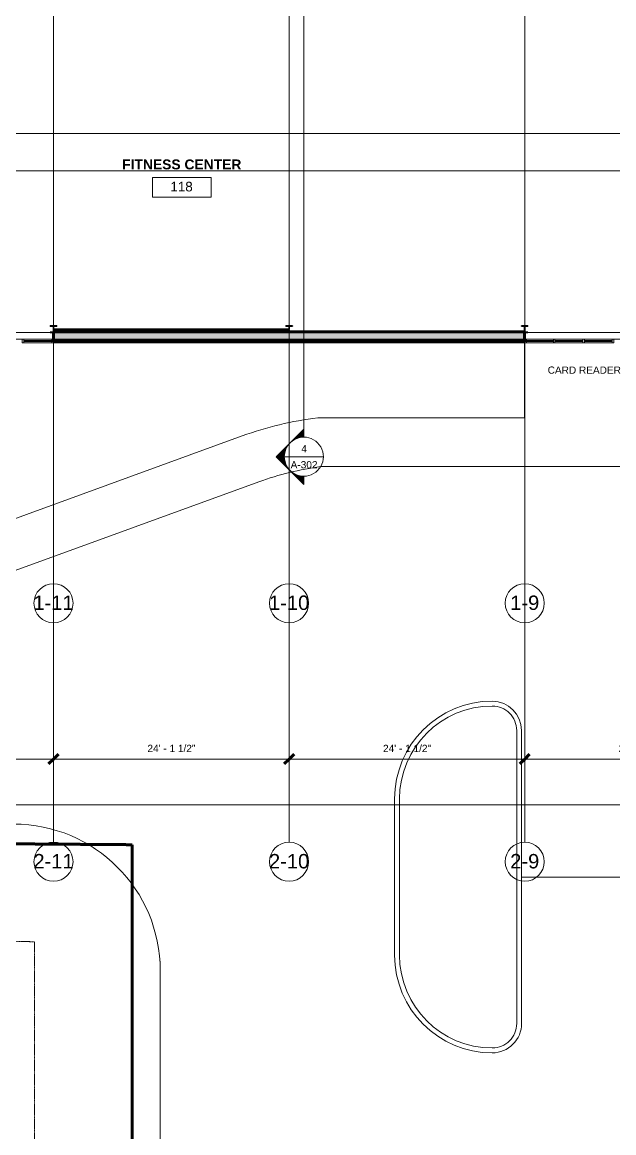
# Model space of a CAD drawing. Header units: inches. Extents: x 15537 to 31673, y -30778 to -16067.
# Drawn here: x 23337 to 24064, y -23770 to -22406 of the extents above; entities that cross this region are included whole.
import ezdxf

# ---------------------------------------------------------------- set-up
doc = ezdxf.new("R2010")
doc.units = ezdxf.units.IN
doc.header["$MEASUREMENT"] = 0
for name, pattern in [('Center 1_4_', [0.53125, 0.25, -0.09375, 0.09375, -0.09375]), ('Grid Line 1_2_', [0.875, 0.5, -0.125, 0.125, -0.125]), ('Hidden', [0.28125, 0.1875, -0.09375])]:
    doc.linetypes.add(name, pattern=pattern)
for name, color, linetype, lineweight in [('A-ANNO-DIMS', 211, 'Continuous', 9), ('A-ANNO-DIMS-96', 211, 'Continuous', 9), ('A-AREA-IDEN', 2, 'Continuous', 9), ('A-GLAZ-CURT', 52, 'Continuous', 9), ('A-GLAZ-CWMG', 51, 'Continuous', 9), ('A-PROP-SBCK', 71, 'Hidden', 50), ('A-WALL', 113, 'Continuous', 13), ('A-WALL-PATT', 111, 'Continuous', 50), ('Conc', 7, 'Continuous', 9), ('EOP-PR', 4, 'Continuous', 9), ('G-ANNO-SYMB', 111, 'Continuous', 9), ('G-ANNO-TEXT', 231, 'Continuous', 9), ('L-SITE-WALL', 31, 'Continuous', 13), ('PAINT', 190, 'Continuous', 9), ('PROP', 3, 'Center 1_4_', 9), ('S-BEAM', 12, 'Continuous', 9), ('S-COLS', 52, 'Continuous', 9), ('S-GRID', 1, 'Continuous', 9), ('S-GRID-IDEN', 1, 'Continuous', 9)]:
    doc.layers.add(name, color=color, linetype=linetype, lineweight=lineweight)
doc.styles.add('Arial', font='arial.ttf', dxfattribs={"height": 17.703593})
doc.styles.add('Arial_1', font='arial.ttf', dxfattribs={"height": 8.851796})
doc.styles.add('Arial_2', font='arial.ttf', dxfattribs={"height": 11.802395})
doc.styles.add('Arial_B_1', font='arialbd.ttf', dxfattribs={"height": 12.177074})
doc.dimstyles.new('Linear_-_3_32__Arial_1', dxfattribs={"dimscale": 12, "dimtxt": 9, "dimasz": 1, "dimexe": 0.75, "dimexo": 0.5, "dimgap": 0.5, "dimtad": 1, "dimrnd": 0.25, "dimzin": 1, "dimdsep": 46, "dimlunit": 4, "dimtxsty": 'Arial_1', "dimblk1": 'OBLIQUE', "dimblk2": 'OBLIQUE', "dimsah": 1, "dimcen": 0.09, "dimdle": 0.75, "dimazin": 0, "dimtfac": 1, "dimtdec": 4, "dimtix": 1, "dimtmove": 0, "dimatfit": 3, "dimfxl": 0, "dimtvp": 1, "dimfrac": 2, "dimtolj": 1, "dimtzin": 0, "dimarcsym": 0})

# ---------------------------------------------------------------- blocks, each defined once
blk = doc.blocks.new('W-Wide Flange-C_- Enlarged1')
at = {"layer": 'S-COLS'}
h = blk.add_hatch(dxfattribs=at)
h.set_pattern_fill('FP_2', color=256, style=0, pattern_type=2)
h.set_pattern_definition([(225, (23375.39, -22783.178), (9.503515, -9.503515), []), (225, (23375.39, -22797.578), (9.503515, -9.503515), [])])
h.paths.add_polyline_path([(-4, 4.1), (-4, 3.7), (-0.8, 3.7), (-0.3, 3.5), (-0.1, 3), (-0.1, 0.7), (0.1, 0.7), (0.1, 0.7), (0.1, 3), (0.3, 3.5), (0.8, 3.7), (4, 3.7), (4, 4.1)], flags=0)
h.paths.add_polyline_path([(0.1, -0.2), (0, -0.3), (-0.1, -0.3), (-0.1, -3), (-0.3, -3.5), (-0.8, -3.7), (-4, -3.7), (-4, -4.1), (4, -4.1), (4, -3.7), (0.8, -3.7), (0.3, -3.5), (0.1, -3), (0.1, -0.2)], flags=0)
at = {"layer": 'S-COLS', "lineweight": 30}
for p, q in [((4, 4.1), (-4, 4.1)), ((-4, 4.1), (-4, 3.7)), ((-4, 3.7), (-0.8, 3.7)), ((-0.1, 3), (-0.1, 0.7)), ((0.1, 0.6), (0.1, 3)), ((0.8, 3.7), (4, 3.7)), ((4, 3.7), (4, 4.1)), ((-0.8, -3.7), (-4, -3.7)), ((-4, -3.7), (-4, -4.1)), ((-4, -4.1), (4, -4.1)), ((-0.1, -0.3), (-0.1, -3)), ((0.1, -3), (0.1, -0.2)), ((4, -3.7), (0.8, -3.7)), ((4, -4.1), (4, -3.7))]:
    blk.add_line(p, q, dxfattribs=at)
for centre, start, end in [((-0.8, 3), 0, 90), ((0.8, 3), 90, 180), ((-0.8, -3), 270, 0), ((0.8, -3), 180, 270)]:
    blk.add_arc(centre, 0.691, start, end, dxfattribs=at)
blk = doc.blocks.new('W-Wide Flange-C_- Enlarged2')
at = {"layer": 'S-COLS'}
h = blk.add_hatch(dxfattribs=at)
h.set_pattern_fill('FP_3', color=256, style=0, pattern_type=2)
h.set_pattern_definition([(225, (23664.89, -22783.178), (9.503515, -9.503515), []), (225, (23664.89, -22797.578), (9.503515, -9.503515), [])])
h.paths.add_polyline_path([(4, 4.1), (-4, 4.1), (-4, 3.7), (-0.8, 3.7), (-0.3, 3.5), (-0.1, 3), (-0.1, 0.7), (0, 0.7), (0.1, 0.7), (0.1, 3), (0.3, 3.5), (0.8, 3.7), (4, 3.7)], flags=0)
h.paths.add_polyline_path([(-0.1, -0.2), (-0.1, -3), (-0.3, -3.5), (-0.8, -3.7), (-4, -3.7), (-4, -4.1), (4, -4.1), (4, -3.7), (0.8, -3.7), (0.3, -3.5), (0.1, -3), (0.1, -0.3), (-0.1, -0.2)], flags=0)
at = {"layer": 'S-COLS', "lineweight": 30}
for p, q in [((4, 4.1), (-4, 4.1)), ((-4, 4.1), (-4, 3.7)), ((-4, 3.7), (-0.8, 3.7)), ((-0.1, 3), (-0.1, 0.6)), ((0.1, 0.7), (0.1, 3)), ((0.8, 3.7), (4, 3.7)), ((4, 3.7), (4, 4.1)), ((-0.8, -3.7), (-4, -3.7)), ((-4, -3.7), (-4, -4.1)), ((-4, -4.1), (4, -4.1)), ((-0.1, -0.2), (-0.1, -3)), ((0.1, -3), (0.1, -0.3)), ((4, -3.7), (0.8, -3.7)), ((4, -4.1), (4, -3.7))]:
    blk.add_line(p, q, dxfattribs=at)
for centre, start, end in [((-0.8, 3), 0, 90), ((0.8, 3), 90, 180), ((-0.8, -3), 270, 0), ((0.8, -3), 180, 270)]:
    blk.add_arc(centre, 0.691, start, end, dxfattribs=at)
blk = doc.blocks.new('W-Wide Flange-C_- Enlarged3')
at = {"layer": 'S-COLS'}
h = blk.add_hatch(dxfattribs=at)
h.set_pattern_fill('FP_4', color=256, style=0, pattern_type=2)
h.set_pattern_definition([(225, (23954.39, -22783.178), (9.503515, -9.503515), []), (225, (23954.39, -22797.578), (9.503515, -9.503515), [])])
h.paths.add_polyline_path([(-4, 4.1), (-4, 3.7), (-0.8, 3.7), (-0.3, 3.5), (-0.1, 3), (-0.1, -3), (-0.3, -3.5), (-0.8, -3.7), (-4, -3.7), (-4, -4.1), (4, -4.1), (4, -3.7), (0.8, -3.7), (0.3, -3.5), (0.1, -3), (0.1, 3), (0.3, 3.5), (0.8, 3.7), (4, 3.7), (4, 4.1), (2.3, 4.1)], flags=0)
at = {"layer": 'S-COLS', "lineweight": 30}
for p, q in [((4, 4.1), (-4, 4.1)), ((-4, 4.1), (-4, 3.7)), ((-4, 3.7), (-0.8, 3.7)), ((-0.1, 3), (-0.1, -3)), ((0.1, -3), (0.1, 3)), ((0.8, 3.7), (4, 3.7)), ((4, 3.7), (4, 4.1)), ((-0.8, -3.7), (-4, -3.7)), ((-4, -3.7), (-4, -4.1)), ((-4, -4.1), (4, -4.1)), ((4, -3.7), (0.8, -3.7)), ((4, -4.1), (4, -3.7))]:
    blk.add_line(p, q, dxfattribs=at)
for centre, start, end in [((-0.8, 3), 0, 90), ((0.8, 3), 90, 180), ((-0.8, -3), 270, 0), ((0.8, -3), 180, 270)]:
    blk.add_arc(centre, 0.691, start, end, dxfattribs=at)
blk = doc.blocks.new('Rectangular Mul_- Enlarged6')
at = {"layer": 'A-GLAZ-CWMG', "lineweight": 20}
for p, q in [((-2, 3), (0, 3)), ((-2, -1.5), (-2, 3)), ((0, 3), (0, -1.5)), ((0, -1.5), (-2, -1.5))]:
    blk.add_line(p, q, dxfattribs=at)
blk = doc.blocks.new('System Panel - _- Enlarged1')
at = {"layer": 'A-GLAZ-CURT', "lineweight": 13}
for p, q in [((17.09375, -0.25), (-17.09375, -0.25)), ((-17.09375, -0.25), (-17.09375, -1.25)), ((-17.09375, -1.25), (17.09375, -1.25)), ((17.09375, -1.25), (17.09375, -0.25))]:
    blk.add_line(p, q, dxfattribs=at)
at = {"layer": 'A-GLAZ-CURT'}
for p, q in [((-17.09375, -1.25), (-17.09375, -0.25)), ((17.09375, -0.25), (-17.09375, -0.25)), ((-17.09375, -1.25), (17.09375, -1.25)), ((17.09375, -0.25), (17.09375, -1.25))]:
    blk.add_line(p, q, dxfattribs=at)
blk = doc.blocks.new('Rectangular Mul_- Enlarged18')
at = {"layer": 'A-GLAZ-CWMG'}
for p, q in [((26281.5, -22795.4), (26281.5, -22761.2)), ((26286, -22795.4), (26286, -22761.2))]:
    blk.add_line(p, q, dxfattribs=at)
blk = doc.blocks.new('Rectangular Mul_- Enlarged8')
at = {"layer": 'A-GLAZ-CWMG', "lineweight": 20}
for p, q in [((-1, 3), (1, 3)), ((-1, -1.5), (-1, 3)), ((1, 3), (1, -1.5)), ((1, -1.5), (-1, -1.5))]:
    blk.add_line(p, q, dxfattribs=at)
blk = doc.blocks.new('System Panel - _- Enlarged5')
at = {"layer": 'A-GLAZ-CURT', "lineweight": 13}
for p, q in [((16.53125, -0.25), (-16.53125, -0.25)), ((-16.53125, -0.25), (-16.53125, -1.25)), ((-16.53125, -1.25), (16.53125, -1.25)), ((16.53125, -1.25), (16.53125, -0.25))]:
    blk.add_line(p, q, dxfattribs=at)
at = {"layer": 'A-GLAZ-CURT'}
for p, q in [((-16.53125, -1.25), (-16.53125, -0.25)), ((16.53125, -0.25), (-16.53125, -0.25)), ((-16.53125, -1.25), (16.53125, -1.25)), ((16.53125, -0.25), (16.53125, -1.25))]:
    blk.add_line(p, q, dxfattribs=at)
blk = doc.blocks.new('Rectangular Mul_- Enlarged43')
at = {"layer": 'A-GLAZ-CWMG'}
for p, q in [((23956.5, -22795.4), (23989.6, -22795.4)), ((23956.5, -22799.9), (23989.6, -22799.9))]:
    blk.add_line(p, q, dxfattribs=at)
blk = doc.blocks.new('Rectangular Mul_- Enlarged27')
at = {"layer": 'A-GLAZ-CWMG', "lineweight": 20}
for p, q in [((-2, 1.5), (0, 1.5)), ((-2, -3), (-2, 1.5)), ((0, 1.5), (0, -3)), ((0, -3), (-2, -3))]:
    blk.add_line(p, q, dxfattribs=at)
blk = doc.blocks.new('Rectangular Mul_- Enlarged14')
at = {"layer": 'A-GLAZ-CWMG', "lineweight": 20}
for p, q in [((0, 1.5), (-2, 1.5)), ((-2, 1.5), (-2, -3)), ((0, -3), (0, 1.5)), ((-2, -3), (0, -3))]:
    blk.add_line(p, q, dxfattribs=at)
blk = doc.blocks.new('System Panel - _- Enlarged3')
at = {"layer": 'A-GLAZ-CURT', "lineweight": 13}
for p, q in [((17.09375, 1.25), (-17.09375, 1.25)), ((-17.09375, 1.25), (-17.09375, 0.25)), ((-17.09375, 0.25), (17.09375, 0.25)), ((17.09375, 0.25), (17.09375, 1.25))]:
    blk.add_line(p, q, dxfattribs=at)
at = {"layer": 'A-GLAZ-CURT'}
for p, q in [((-17.09375, 0.25), (-17.09375, 1.25)), ((17.09375, 1.25), (-17.09375, 1.25)), ((-17.09375, 0.25), (17.09375, 0.25)), ((17.09375, 1.25), (17.09375, 0.25))]:
    blk.add_line(p, q, dxfattribs=at)
blk = doc.blocks.new('Rectangular Mul_- Enlarged46')
at = {"layer": 'A-GLAZ-CWMG'}
for p, q in [((25834, -22795.4), (25799.8, -22795.4)), ((25834, -22799.9), (25799.8, -22799.9))]:
    blk.add_line(p, q, dxfattribs=at)
blk = doc.blocks.new('Girt_C - 8_D-12_- Enlarged6')
at = {"layer": 'S-BEAM'}
for p, q in [((23081.9, -22787.3), (22949.8, -22787.3)), ((22949.8, -22787.5), (22949.8, -22787.3)), ((22949.8, -22795.1), (22949.8, -22787.5)), ((23371.4, -22787.3), (23089.9, -22787.3)), ((22949.8, -22795.3), (22949.8, -22795.1)), ((22949.8, -22795.3), (23375.5, -22795.3))]:
    blk.add_line(p, q, dxfattribs=at)
blk = doc.blocks.new('Round Bar - 1_-_- Enlarged8')
at = {"layer": 'S-BEAM'}
for p, q in [((24678.9, -22782.9), (24533.3, -22782.9)), ((24533.3, -22783.9), (24678.9, -22783.9))]:
    blk.add_line(p, q, dxfattribs=at)
for start_param, end_param in [(0, 3.141593), (3.141593, 6.283185)]:
    blk.add_ellipse((24533.3, -22783.4), major_axis=(0, 0.5), ratio=0.440323, start_param=start_param, end_param=end_param, dxfattribs=at)
blk = doc.blocks.new('Round Bar - 1_-_- Enlarged9')
at = {"layer": 'S-BEAM'}
for p, q in [((24822.9, -22782.9), (24677.3, -22782.9)), ((24677.3, -22783.9), (24822.9, -22783.9))]:
    blk.add_line(p, q, dxfattribs=at)
for start_param, end_param in [(0, 3.141593), (3.141593, 6.283185)]:
    blk.add_ellipse((24822.9, -22783.4), major_axis=(0, 0.5), ratio=0.440323, start_param=start_param, end_param=end_param, dxfattribs=at)
blk = doc.blocks.new('Grid - Grid Hea_- Enlarged0')
at = {"layer": 'S-GRID-IDEN'}
blk.add_circle((0, 0), 0.25, dxfattribs=at)
blk = doc.blocks.new('Section - Secti_- Enlarged0')
at = {"layer": 'G-ANNO-SYMB'}
h = blk.add_hatch(color=256, dxfattribs=at)
edge = h.paths.add_edge_path(flags=0)
edge.add_line((-0.427, 0.177), (-0.25, 0.354))
edge.add_line((-0.25, 0.354), (-0.25, 0.25))
edge.add_arc((-0.25, 0), 0.25, 90, 135)
h = blk.add_hatch(color=256, dxfattribs=at)
edge = h.paths.add_edge_path(flags=0)
edge.add_arc((-0.25, 0), 0.25, 45, 90)
edge.add_line((-0.25, 0.25), (-0.25, 0.354))
edge.add_line((-0.25, 0.354), (-0.073, 0.177))
h = blk.add_hatch(color=256, dxfattribs=at)
edge = h.paths.add_edge_path(flags=0)
edge.add_arc((-0.25, 0), 0.25, 137.9216, 180)
edge.add_line((-0.5, 0), (-0.604, 0))
edge.add_line((-0.604, 0), (-0.436, 0.168))
h = blk.add_hatch(color=256, dxfattribs=at)
edge = h.paths.add_edge_path(flags=0)
edge.add_line((-0.064, 0.168), (0.104, 0))
edge.add_line((0.104, 0), (0, 0))
edge.add_arc((-0.25, 0), 0.25, 0, 42.0784)
for p, q in [((-0.25, 0.354), (-0.604, 0)), ((-0.25, 0.354), (-0.427, 0.177)), ((-0.25, 0.354), (0.104, 0)), ((-0.25, 0.25), (-0.25, 0.354)), ((-0.073, 0.177), (-0.25, 0.354)), ((-0.25, 0.354), (-0.25, 0.25)), ((-0.436, 0.168), (-0.604, 0)), ((0.104, 0), (-0.064, 0.168)), ((-0.604, 0), (-0.5, 0)), ((0, 0), (0.104, 0)), ((-0.5, 0), (-0.604, 0)), ((0, 0), (0.104, 0))]:
    blk.add_line(p, q, dxfattribs=at)
for start, end in [(360, 180), (137.9216, 180), (90, 135), (45, 90), (0, 42.0784), (180, 360)]:
    blk.add_arc((-0.25, 0), 0.25, start, end, dxfattribs=at)
blk = doc.blocks.new('DIMBLOCK18-Firs_- Enlarged0')
at = {"layer": 'A-ANNO-DIMS-96', "lineweight": 50}
for p, q in [((23085.9, -23311.2), (23091.9, -23305.2)), ((23375.4, -23311.2), (23381.4, -23305.2)), ((23085.9, -23311.2), (23079.9, -23317.2)), ((23375.4, -23311.2), (23369.4, -23317.2))]:
    blk.add_line(p, q, dxfattribs=at)
at = {"layer": 'A-ANNO-DIMS-96'}
for p, q in [((23085.9, -23308.7), (23085.9, -23320.2)), ((23085.9, -23311.2), (23085.9, -23308.7)), ((23375.4, -23308.7), (23375.4, -23320.2)), ((23375.4, -23311.2), (23375.4, -23308.7)), ((23085.9, -23311.2), (23375.4, -23311.2))]:
    blk.add_line(p, q, dxfattribs=at)
at = {"layer": 'A-ANNO-DIMS-96', "color": 0, "insert": (23201.3, -23293.7), "char_height": 8.852, "width": 70.449, "attachment_point": 1, "line_spacing_factor": 0.938532, "style": 'Arial_1'}
blk.add_mtext('24\' - 1 1/2"', dxfattribs=at)
blk = doc.blocks.new('_Oblique')
at = {"color": 0, "linetype": 'ByBlock', "lineweight": -2}
blk.add_line((-0.5, -0.5), (0.5, 0.5), dxfattribs=at)
blk = doc.blocks.new('DIMBLOCK19-Firs_- Enlarged0')
at = {"layer": 'A-ANNO-DIMS-96', "lineweight": 50}
for p, q in [((23375.4, -23311.2), (23381.4, -23305.2)), ((23664.9, -23311.2), (23670.9, -23305.2)), ((23375.4, -23311.2), (23369.4, -23317.2)), ((23664.9, -23311.2), (23658.9, -23317.2))]:
    blk.add_line(p, q, dxfattribs=at)
at = {"layer": 'A-ANNO-DIMS-96'}
for p, q in [((23375.4, -23308.7), (23375.4, -23320.2)), ((23375.4, -23311.2), (23375.4, -23308.7)), ((23664.9, -23308.7), (23664.9, -23320.2)), ((23664.9, -23311.2), (23664.9, -23308.7)), ((23375.4, -23311.2), (23664.9, -23311.2))]:
    blk.add_line(p, q, dxfattribs=at)
at = {"layer": 'A-ANNO-DIMS-96', "color": 0, "insert": (23490.8, -23293.7), "char_height": 8.852, "width": 70.449, "attachment_point": 1, "line_spacing_factor": 0.938532, "style": 'Arial_1'}
blk.add_mtext('24\' - 1 1/2"', dxfattribs=at)
blk = doc.blocks.new('DIMBLOCK20-Firs_- Enlarged0')
at = {"layer": 'A-ANNO-DIMS-96', "lineweight": 50}
for p, q in [((23664.9, -23311.2), (23670.9, -23305.2)), ((23954.4, -23311.2), (23960.4, -23305.2)), ((23664.9, -23311.2), (23658.9, -23317.2)), ((23954.4, -23311.2), (23948.4, -23317.2))]:
    blk.add_line(p, q, dxfattribs=at)
at = {"layer": 'A-ANNO-DIMS-96'}
for p, q in [((23664.9, -23308.7), (23664.9, -23320.2)), ((23664.9, -23311.2), (23664.9, -23308.7)), ((23954.4, -23308.7), (23954.4, -23320.2)), ((23954.4, -23311.2), (23954.4, -23308.7)), ((23664.9, -23311.2), (23954.4, -23311.2))]:
    blk.add_line(p, q, dxfattribs=at)
at = {"layer": 'A-ANNO-DIMS-96', "color": 0, "insert": (23780.3, -23293.7), "char_height": 8.852, "width": 70.449, "attachment_point": 1, "line_spacing_factor": 0.938532, "style": 'Arial_1'}
blk.add_mtext('24\' - 1 1/2"', dxfattribs=at)
blk = doc.blocks.new('DIMBLOCK21-Firs_- Enlarged0')
at = {"layer": 'A-ANNO-DIMS-96', "lineweight": 50}
for p, q in [((23954.4, -23311.2), (23960.4, -23305.2)), ((24243.9, -23311.2), (24249.9, -23305.2)), ((23954.4, -23311.2), (23948.4, -23317.2)), ((24243.9, -23311.2), (24237.9, -23317.2))]:
    blk.add_line(p, q, dxfattribs=at)
at = {"layer": 'A-ANNO-DIMS-96'}
for p, q in [((23954.4, -23308.7), (23954.4, -23320.2)), ((23954.4, -23311.2), (23954.4, -23308.7)), ((24243.9, -23308.7), (24243.9, -23320.2)), ((24243.9, -23311.2), (24243.9, -23308.7)), ((23954.4, -23311.2), (24243.9, -23311.2))]:
    blk.add_line(p, q, dxfattribs=at)
at = {"layer": 'A-ANNO-DIMS-96', "color": 0, "insert": (24069.8, -23293.7), "char_height": 8.852, "width": 70.449, "attachment_point": 1, "line_spacing_factor": 0.938532, "style": 'Arial_1'}
blk.add_mtext('24\' - 1 1/2"', dxfattribs=at)
blk = doc.blocks.new('DIMBLOCK41-Firs_- Enlarged0')
at = {"layer": 'A-ANNO-DIMS-96'}
for p, q in [((22799.4, -23371.2), (22799.4, -23358.3)), ((26281.4, -23371.2), (26281.4, -23358.3)), ((22790.4, -23367.3), (26290.4, -23367.3)), ((22799.4, -23367.3), (22799.4, -23371.2)), ((26281.4, -23367.3), (26281.4, -23371.2))]:
    blk.add_line(p, q, dxfattribs=at)
at = {"layer": 'A-ANNO-DIMS-96', "lineweight": 50}
for p, q in [((22799.4, -23367.3), (22805.4, -23361.3)), ((26281.4, -23367.3), (26287.4, -23361.3)), ((22799.4, -23367.3), (22793.4, -23373.3)), ((26281.4, -23367.3), (26275.4, -23373.3))]:
    blk.add_line(p, q, dxfattribs=at)
at = {"layer": 'A-ANNO-DIMS-96', "color": 0, "insert": (24517.9, -23349.8), "char_height": 8.85, "width": 54, "attachment_point": 1, "line_spacing_factor": 0.938532, "style": 'Arial_1'}
blk.add_mtext('290\' - 2"', dxfattribs=at)
blk = doc.blocks.new('Room Tag - Room_- Enlarged0')
at = {"layer": 'A-AREA-IDEN'}
for p, q in [((-0.375, -0.0625), (-0.375, -0.3125)), ((-0.375, -0.0625), (0.375, -0.0625)), ((0.375, -0.0625), (0.375, -0.3125)), ((-0.375, -0.3125), (0.375, -0.3125))]:
    blk.add_line(p, q, dxfattribs=at)

msp = doc.modelspace()

# ---------------------------------------------------------------- hatches: boundary and pattern name
at = {"layer": 'A-WALL-PATT', "lineweight": 9}
h = msp.add_hatch(dxfattribs=at)
h.set_pattern_fill('FP_14', color=256, style=0, pattern_type=2)
h.set_pattern_definition([(161.57, (0.48, 0.48), (-3.839953776, -1.544e-05), [0, -27.322, 3.034, 0]), (18.43, (-0.48, 0.48), (-3.839953776, 1.544e-05), [0, -27.322, 3.034, 0]), (108.43, (0.48, 0.48), (1.919622, -9.60052459), [9.106, -21.25]), (71.57, (-0.48, 0.48), (1.919622, 9.60052459), [9.106, -21.25])])
h.paths.add_polyline_path([(23664.054, -22795.303), (23953.515, -22795.303), (23953.515, -22787.303), (23376.265, -22787.303), (23376.265, -22795.303), (23660.89, -22795.303)], flags=0)
h = msp.add_hatch(dxfattribs=at)
h.set_pattern_fill('FP_16', color=256, style=0, pattern_type=2)
h.set_pattern_definition([(0, (0, 0), (0, 12), []), (90, (0, 0), (-12, 7e-16), [])])
h.paths.add_polyline_path([(23376.265, -22797.053), (23953.515, -22797.053), (23953.515, -22796.053), (23376.265, -22796.053)], flags=0)

# ---------------------------------------------------------------- linework, layer by layer
at = {"layer": 'A-PROP-SBCK'}
for p, q in [((23472.145, -23416.401), (21404.235, -23401.254)), ((23472.445, -25611.649), (23472.145, -23416.401))]:
    msp.add_line(p, q, dxfattribs=at)
at = {"layer": 'A-WALL'}
for p, q in [((23376.265, -22787.303), (23376.265, -22797.053)), ((23660.89, -22787.303), (23379.39, -22787.303)), ((23950.39, -22787.303), (23668.89, -22787.303)), ((23953.515, -22797.053), (23953.515, -22787.303)), ((23954.265, -22797.053), (23375.515, -22797.053)), ((23954.265, -22798.553), (23375.515, -22798.553)), ((23953.515, -22795.303), (23376.265, -22795.303)), ((23953.515, -22796.053), (23376.265, -22796.053))]:
    msp.add_line(p, q, dxfattribs=at)
at = {"layer": 'Conc'}
for p, q in [((23954.265, -22892.067), (23954.265, -22799.428)), ((23700.116, -22892.067), (23954.265, -22892.067)), ((23303.214, -23024.993), (23607.324, -22914.306)), ((26158.893, -22952.067), (23703.903, -22952.067)), ((23323.735, -23081.375), (23627.846, -22970.688))]:
    msp.add_line(p, q, dxfattribs=at)
at = {"layer": 'EOP-PR'}
for p, q in [((23944.515, -23636.067), (23944.515, -23276.067)), ((23950.515, -23636.067), (23950.515, -23276.067)), ((23794.516, -23552.067), (23794.516, -23360.067)), ((23800.516, -23552.067), (23800.516, -23360.067)), ((23506.516, -24380.108), (23506.516, -23559.461))]:
    msp.add_line(p, q, dxfattribs=at)
for centre, radius, start, end in [((23750.973, -23308.977), 420, 96.954865, 110), ((23750.973, -23308.977), 360, 97.512883, 110), ((23914.516, -23360.067), 120, 90, 180), ((23914.515, -23276.067), 36, 0, 89.999161), ((23914.516, -23360.067), 114, 90.000359, 180), ((23914.515, -23276.067), 30, 0, 90.000359), ((23326.512, -23571.086), 180, 0, 90), ((23914.516, -23552.067), 120, 180, 269.999641), ((23914.516, -23552.067), 114, 180, 269.999641), ((23914.515, -23636.067), 36, 269.999641, 0), ((23914.515, -23636.067), 30, 269.999641, 0)]:
    msp.add_arc(centre, radius, start, end, dxfattribs=at)
at = {"layer": 'G-ANNO-SYMB'}
for p, q in [((23682.963, -21010.085), (23682.963, -22915.847)), ((26309.888, -22588.63), (21993.661, -22588.63)), ((23658.963, -22939.847), (23706.963, -22939.847))]:
    msp.add_line(p, q, dxfattribs=at)
at = {"layer": 'L-SITE-WALL', "lineweight": 50}
for p, q in [((23375.515, -22787.303), (23375.515, -22798.928)), ((23664.59, -22786.553), (23375.69, -22786.553)), ((23954.09, -22786.553), (23665.19, -22786.553)), ((23954.265, -22798.928), (23954.265, -22787.303)), ((23375.515, -22798.928), (23954.265, -22798.928))]:
    msp.add_line(p, q, dxfattribs=at)
at = {"layer": 'PAINT'}
msp.add_line((26182.515, -23456.067), (23950.515, -23456.067), dxfattribs=at)
at = {"layer": 'PROP'}
for p, q in [((23352.161, -23535.525), (20984.235, -23518.181)), ((23352.461, -25724.693), (23352.161, -23535.525))]:
    msp.add_line(p, q, dxfattribs=at)
at = {"layer": 'S-GRID', "linetype": 'Grid Line 1_2_'}
for p, q in [((23375.39, -23095.8), (23375.39, -20550.053)), ((23664.89, -23095.8), (23664.89, -20550.053)), ((23954.39, -23095.8), (23954.39, -20550.053)), ((23375.39, -23413.241), (23375.39, -20902.428)), ((23664.89, -23413.241), (23664.89, -20902.428)), ((23954.39, -23413.241), (23954.39, -20902.428)), ((26427.342, -22543.053), (21471.359, -22543.053)), ((26719.064, -22543.053), (21790.207, -22543.053)), ((26427.342, -22787.303), (21471.359, -22787.303)), ((26719.064, -22787.303), (21790.207, -22787.303)), ((26379.342, -22795.303), (21519.359, -22795.303)), ((26671.064, -22795.303), (21852.863, -22795.303))]:
    msp.add_line(p, q, dxfattribs=at)

# ---------------------------------------------------------------- block references
at = {"layer": 'A-AREA-IDEN', "xscale": 95.99999999999994, "yscale": 95.99999999999994, "zscale": 95.99999999999994}
msp.add_blockref('Room Tag - Room_- Enlarged0', (23532.99, -22591.031), dxfattribs=at)
at = {"layer": 'A-GLAZ-CURT'}
msp.add_blockref('System Panel - _- Enlarged3', (23356.171, -22798.428), dxfattribs=at)
at = {"layer": 'A-GLAZ-CURT', "rotation": 180}
for name, p in [('System Panel - _- Enlarged5', (23973.046, -22798.428)), ('System Panel - _- Enlarged1', (24008.671, -22798.428)), ('System Panel - _- Enlarged1', (24044.859, -22798.428))]:
    msp.add_blockref(name, p, dxfattribs=at)
at = {"layer": 'A-GLAZ-CWMG'}
for name, p, rotation in [('Rectangular Mul_- Enlarged14', (23337.078, -22798.428), 180), ('Rectangular Mul_- Enlarged18', (46786.943, 3486.087), 270), ('Rectangular Mul_- Enlarged18', (46823.131, 3486.087), 270)]:
    msp.add_blockref(name, p, dxfattribs=dict(at, rotation=rotation))
for name, p in [('Rectangular Mul_- Enlarged46', (-2460.75, 0)), ('Rectangular Mul_- Enlarged43', (0, 0))]:
    msp.add_blockref(name, p, dxfattribs=at)
at = {"layer": 'A-GLAZ-CWMG', "extrusion": (0, 0, -1), "rotation": 180}
msp.add_blockref('Rectangular Mul_- Enlarged27', (-23375.265, -22798.428), dxfattribs=at)
at = {"layer": 'A-GLAZ-CWMG', "extrusion": (0, 0, -1)}
for name, p in [('Rectangular Mul_- Enlarged6', (-23954.515, -22798.428)), ('Rectangular Mul_- Enlarged8', (-23990.578, -22798.428)), ('Rectangular Mul_- Enlarged8', (-24026.765, -22798.428)), ('Rectangular Mul_- Enlarged8', (-24062.953, -22798.428))]:
    msp.add_blockref(name, p, dxfattribs=at)
at = {"layer": 'G-ANNO-SYMB', "xscale": 95.99999999999994, "yscale": 95.99999999999994, "zscale": 95.99999999999994, "rotation": 89.99999999999947}
msp.add_blockref('Section - Secti_- Enlarged0', (23682.963, -22915.847), dxfattribs=at)
at = {"layer": 'S-BEAM'}
for name, p in [('Girt_C - 8_D-12_- Enlarged6', (0, 0)), ('Round Bar - 1_-_- Enlarged8', (-1158, 0)), ('Round Bar - 1_-_- Enlarged9', (-1158, 0))]:
    msp.add_blockref(name, p, dxfattribs=at)
at = {"layer": 'S-COLS', "rotation": 180}
for name, p in [('W-Wide Flange-C_- Enlarged1', (23375.39, -22783.178)), ('W-Wide Flange-C_- Enlarged2', (23664.89, -22783.178)), ('W-Wide Flange-C_- Enlarged3', (23954.39, -22783.178))]:
    msp.add_blockref(name, p, dxfattribs=at)
at = {"layer": 'S-GRID-IDEN', "xscale": 95.99999999999994, "yscale": 95.99999999999994, "zscale": 95.99999999999994}
for p in [(23375.39, -23119.8), (23664.89, -23119.8), (23954.39, -23119.8), (23375.39, -23437.241), (23664.89, -23437.241), (23954.39, -23437.241)]:
    msp.add_blockref('Grid - Grid Hea_- Enlarged0', p, dxfattribs=at)

# ---------------------------------------------------------------- texts
at = {"layer": 'A-AREA-IDEN', "attachment_point": 2, "line_spacing_factor": 0.938532}
for s, insert, char_height, width, style in [('FITNESS CENTER', (23533.001, -22574.782), 12.17707, 169.776, 'Arial_B_1'), ('118', (23532.715, -22602.224), 11.8024, 32.832, 'Arial_2')]:
    msp.add_mtext(s, dxfattribs=dict(at, insert=insert, char_height=char_height, width=width, style=style))
at = {"layer": 'G-ANNO-SYMB', "attachment_point": 2, "line_spacing_factor": 0.938532, "style": 'Arial_1'}
for s, insert, char_height, width in [('4', (23683.271, -22925.678), 8.852, 8.208), ('A-302', (23683.271, -22945.315), 8.8518, 39.312)]:
    msp.add_mtext(s, dxfattribs=dict(at, insert=insert, char_height=char_height, width=width))
at = {"layer": 'G-ANNO-TEXT', "color": 145, "insert": (23982.586, -22829.073), "char_height": 8.8518, "width": 106.92, "attachment_point": 1, "line_spacing_factor": 0.938532, "style": 'Arial_1'}
msp.add_mtext('CARD READER', dxfattribs=at)
at = {"layer": 'S-GRID-IDEN', "char_height": 17.7036, "attachment_point": 2, "line_spacing_factor": 0.938532, "style": 'Arial'}
for s, insert, width in [('1-11', (23375.386, -23110.363), 58.968), ('1-10', (23664.886, -23110.363), 58.968), ('1-9', (23954.386, -23110.363), 42.552), ('2-11', (23375.386, -23427.804), 58.968), ('2-10', (23664.886, -23427.804), 58.968), ('2-9', (23954.386, -23427.804), 42.552)]:
    msp.add_mtext(s, dxfattribs=dict(at, insert=insert, width=width))

# ---------------------------------------------------------------- dimensions: what is measured, and where the dimension line sits
at = {"layer": 'A-ANNO-DIMS'}
for base, p1, p2, override, picture, middle in [((23375.39, -23311.231), (23085.89, -23302.746), (23375.39, -23302.746), {"dimpost": '<>', "dimfxl": 289.5}, 'DIMBLOCK18-Firs_- Enlarged0', (23230.64, -23300.654)), ((23664.89, -23311.231), (23375.39, -23302.746), (23664.89, -23302.746), {"dimpost": '<>', "dimfxl": 289.5}, 'DIMBLOCK19-Firs_- Enlarged0', (23520.14, -23300.654)), ((23954.39, -23311.231), (23664.89, -23302.746), (23954.39, -23302.746), {"dimpost": '<>', "dimfxl": 289.5}, 'DIMBLOCK20-Firs_- Enlarged0', (23809.64, -23300.654)), ((24243.89, -23311.231), (23954.39, -23302.746), (24243.89, -23302.746), {"dimpost": '<>', "dimfxl": 289.5}, 'DIMBLOCK21-Firs_- Enlarged0', (24099.14, -23300.654)), ((26281.39, -23367.302), (22799.39, -23365.241), (26281.39, -23365.241), {"dimpost": '<>', "dimfxl": 3482}, 'DIMBLOCK41-Firs_- Enlarged0', (24540.39, -23356.782))]:
    dim = msp.add_linear_dim(base=base, p1=p1, p2=p2, dimstyle='Linear_-_3_32__Arial_1', override=override, dxfattribs=at)
    dim.commit()
    dim.dimension.update_dxf_attribs({"geometry": picture, "text_midpoint": middle})

doc.saveas('drawing.dxf')
